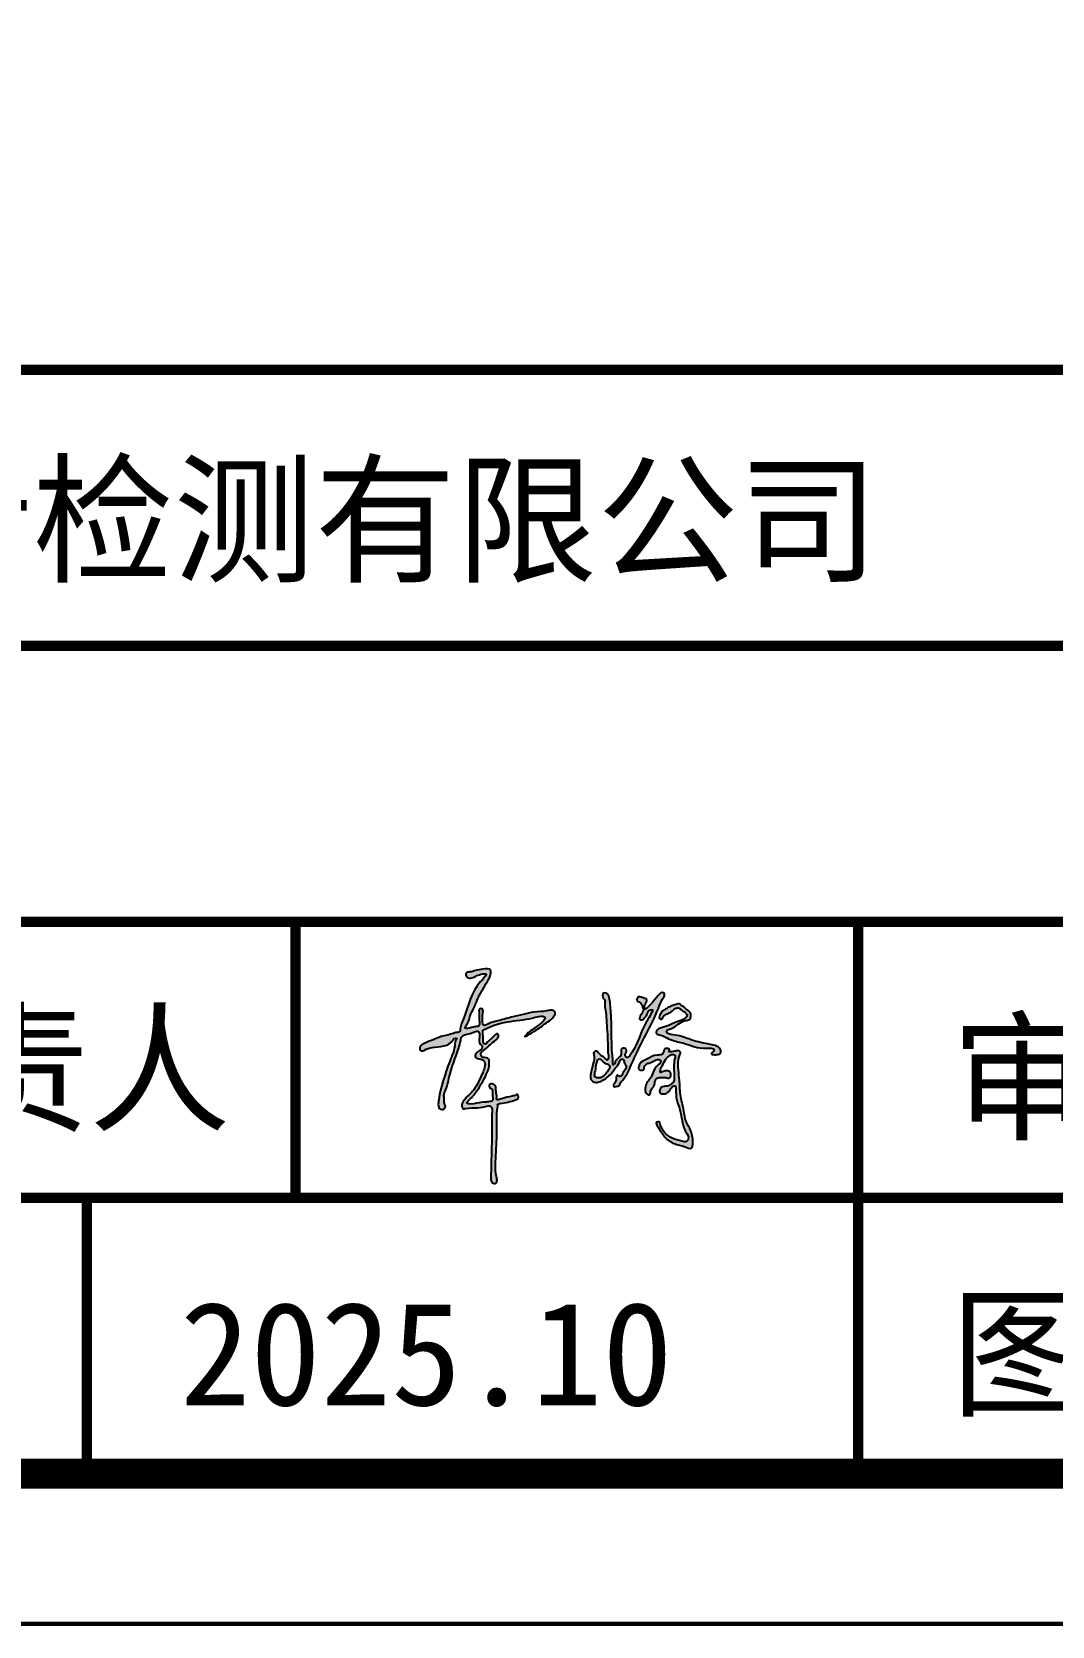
# Model space of a CAD drawing. Header units: millimetres. Extents: x -255 to 9196, y 129 to 426.
# Drawn here: x 6109.7 to 6143.7, y 129.3 to 182.4 of the extents above; entities that cross this region are included whole.
import ezdxf
from ezdxf.enums import TextEntityAlignment as Align

# ---------------------------------------------------------------- set-up
doc = ezdxf.new("R2010")
doc.units = ezdxf.units.MM
doc.layers.add('不打印', color=7, linetype='Continuous', plot=False)
doc.layers.add('地质-图框', color=7, linetype='Continuous')
doc.styles.add('LZ_PMT_LINE', font='', dxfattribs={"height": 2})
doc.styles.get("Standard").update_dxf_attribs({"font": 'simfang.ttf', "height": 2.5})
doc.styles.get('LZ_PMT_LINE').set_extended_font_data('SimSun')

msp = doc.modelspace()

# ---------------------------------------------------------------- hatches: boundary and pattern name
at = {"linetype": 'Continuous'}
h = msp.add_hatch(color=0, dxfattribs=at)
edge = h.paths.add_edge_path()
edge.add_spline(control_points=[(6124.823, 150.995), (6124.823, 150.995), (6124.6, 150.973), (6124.469, 150.896), (6124.311, 150.821), (6124.193, 150.879), (6124.158, 150.962), (6124.196, 151.058), (6124.343, 151.044), (6124.514, 151.121), (6124.723, 151.147), (6125.03, 151.178), (6124.996, 150.956), (6124.941, 150.81), (6124.839, 150.66), (6124.751, 150.496), (6124.639, 150.326), (6124.543, 150.106), (6124.451, 149.845), (6124.314, 149.639), (6124.272, 149.426), (6124.214, 149.316), (6124.113, 149.165), (6124.279, 149.174), (6124.381, 149.218), (6124.506, 149.231), (6124.66, 149.25), (6124.587, 149.495), (6124.635, 149.639), (6124.591, 149.84), (6124.773, 149.837), (6124.713, 149.638), (6124.741, 149.489), (6124.719, 149.343), (6124.783, 149.247), (6124.984, 149.373), (6125.26, 149.42), (6125.666, 149.549), (6126.07, 149.629), (6126.458, 149.734), (6126.788, 149.731), (6127.015, 149.799), (6127.186, 149.725), (6127.086, 149.516), (6126.853, 149.353), (6126.558, 149.143), (6126.299, 148.979), (6126.184, 148.921), (6126.108, 148.894), (6126.213, 149.002), (6126.296, 149.07), (6126.495, 149.204), (6126.663, 149.34), (6126.785, 149.442), (6126.832, 149.554), (6126.667, 149.603), (6126.022, 149.383), (6125.389, 149.47), (6124.719, 149.105), (6124.747, 149.066), (6124.725, 148.954), (6124.767, 148.832), (6124.746, 148.679), (6124.835, 148.634), (6124.905, 148.75), (6125.02, 148.826), (6125.11, 148.924), (6125.183, 149), (6125.269, 148.983), (6125.253, 148.82), (6125.067, 148.729), (6124.907, 148.543), (6124.764, 148.446), (6124.667, 148.363), (6124.674, 148.292), (6124.703, 148.173), (6124.934, 148.24), (6124.976, 147.919), (6124.837, 147.584), (6124.616, 147.187), (6124.385, 146.875), (6124.241, 146.767), (6124.197, 146.68), (6124.378, 146.63), (6124.564, 146.704), (6124.829, 146.718), (6124.97, 146.737), (6125.088, 146.762), (6125.062, 146.913), (6125.059, 147.024), (6125.065, 147.176), (6124.931, 147.192), (6124.957, 147.375), (6125.202, 147.281), (6125.155, 147.061), (6125.216, 146.927), (6125.179, 146.774), (6125.468, 146.867), (6125.629, 146.901), (6125.815, 146.937), (6125.888, 146.98), (6125.914, 146.94), (6125.923, 146.899), (6125.922, 146.857), (6125.905, 146.814), (6125.863, 146.812), (6125.677, 146.738), (6125.487, 146.686), (6125.283, 146.672), (6125.261, 146.653), (6125.222, 146.652), (6125.239, 146.615), (6125.182, 146.284), (6125.227, 145.639), (6125.158, 144.866), (6125.149, 144.348), (6125.226, 144.122), (6125.182, 143.99), (6124.992, 144.039), (6125.029, 144.871), (6125.039, 145.575), (6125.035, 146.307), (6125.06, 146.486), (6125.021, 146.536), (6124.997, 146.604), (6124.807, 146.571), (6124.553, 146.501), (6124.286, 146.543), (6124.072, 146.485), (6124.046, 146.554), (6124.027, 146.61), (6124.059, 146.705), (6124.175, 146.874), (6124.444, 147.094), (6124.615, 147.428), (6124.743, 147.711), (6124.805, 147.889), (6124.822, 148.098), (6124.643, 148.16), (6124.472, 148.196), (6124.487, 148.365), (6124.61, 148.417), (6124.713, 148.483), (6124.728, 148.604), (6124.613, 148.666), (6124.604, 148.844), (6124.66, 148.995), (6124.566, 149.101), (6124.389, 149.014), (6124.225, 148.999), (6124.025, 148.909), (6123.978, 148.623), (6123.831, 148.218), (6123.628, 147.674), (6123.559, 147.228), (6123.423, 146.964), (6123.463, 146.815), (6123.437, 146.697), (6123.509, 146.603), (6123.474, 146.518), (6123.427, 146.466), (6123.359, 146.476), (6123.274, 146.492), (6123.246, 146.638), (6123.313, 147.159), (6123.537, 147.839), (6123.812, 148.51), (6123.81, 148.761), (6123.895, 148.861), (6123.77, 148.848), (6123.656, 148.574), (6123.177, 148.572), (6122.844, 148.494), (6122.711, 148.405), (6122.628, 148.461), (6122.641, 148.579), (6122.789, 148.694), (6123.04, 148.771), (6123.364, 148.928), (6123.665, 148.967), (6123.852, 149.047), (6123.98, 149.037), (6123.988, 149.263), (6124.228, 149.768), (6124.352, 150.455), (6124.748, 150.815), (6124.8, 150.892), (6124.834, 150.931), (6124.845, 150.959), (6124.86, 150.99), (6124.823, 150.995), (6124.823, 150.995)], knot_values=[0, 0, 0, 0, 0.197659, 0.38152, 0.566109, 0.652135, 0.748753, 0.807036, 0.92578, 1.122031, 1.368988, 1.626652, 1.76802, 1.918621, 2.118344, 2.300641, 2.476901, 2.727997, 3.020459, 3.30281, 3.467088, 3.639635, 3.748419, 3.829445, 4.003086, 4.123696, 4.214806, 4.40081, 4.667341, 4.776567, 4.878347, 5.011798, 5.239779, 5.391232, 5.421408, 5.561877, 5.912571, 6.38166, 6.788598, 7.158235, 7.581854, 7.75821, 7.879208, 8.024703, 8.302733, 8.776744, 9.113748, 9.171835, 9.21185, 9.282009, 9.431192, 9.655122, 9.945004, 10.084012, 10.156313, 10.23478, 10.492922, 12.265977, 12.308224, 12.341497, 12.381398, 12.643767, 12.73859, 12.784271, 12.894334, 13.057034, 13.22312, 13.293963, 13.355493, 13.427134, 13.691979, 13.931156, 14.154695, 14.230531, 14.280349, 14.357953, 14.559753, 14.73671, 15.127693, 15.701362, 16.09181, 16.245167, 16.284172, 16.325965, 16.693564, 16.937976, 17.092889, 17.140175, 17.268068, 17.432612, 17.543247, 17.640717, 17.742204, 17.919021, 18.124187, 18.330875, 18.38331, 18.514374, 18.915136, 19.05586, 19.094889, 19.129342, 19.171939, 19.2281, 19.253164, 19.30045, 19.335915, 19.866366, 19.900833, 19.91431, 19.956102, 19.971506, 20.016335, 20.975658, 21.868584, 22.374573, 22.482502, 22.597173, 22.697846, 22.941553, 24.708467, 25.088101, 25.161193, 25.220954, 25.277606, 25.350797, 25.711986, 26.113546, 26.20435, 26.256258, 26.30822, 26.383415, 26.54161, 26.923438, 27.405824, 27.649529, 27.849929, 27.988286, 28.210288, 28.334066, 28.448614, 28.601664, 28.712075, 28.802319, 28.905249, 29.053216, 29.28859, 29.3441, 29.421244, 29.800842, 29.895833, 30.034219, 30.598059, 31.241971, 31.744499, 31.964954, 32.082734, 32.192402, 32.311997, 32.392136, 32.448377, 32.505145, 32.585331, 32.68582, 32.890345, 34.212601, 34.822842, 34.959792, 35.019354, 35.099489, 35.175216, 35.910229, 36.17828, 36.27437, 36.332015, 36.438545, 36.566652, 36.87459, 37.22398, 37.642874, 37.759289, 37.851306, 37.959659, 38.310672, 39.66111, 39.8191, 39.895663, 39.943134, 39.968266, 39.993907, 40.020381, 40.020381, 40.020381, 40.020381], degree=3, periodic=0)
h = msp.add_hatch(color=0, dxfattribs=at)
edge = h.paths.add_edge_path()
edge.add_spline(control_points=[(6128.751, 150.193), (6128.751, 150.193), (6128.702, 150.372), (6128.868, 150.359), (6128.955, 150.231), (6128.987, 149.928), (6129.036, 149.383), (6129.02, 148.815), (6129.047, 148.289), (6129.08, 148.128), (6129.062, 147.943), (6129.131, 147.991), (6129.153, 148.096), (6129.247, 148.18), (6129.328, 148.254), (6129.355, 148.334), (6129.34, 148.414), (6129.358, 148.526), (6129.461, 148.518), (6129.535, 148.471), (6129.517, 148.38), (6129.465, 148.311), (6129.488, 148.218), (6129.571, 148.197), (6129.641, 148.277), (6129.879, 148.604), (6130.043, 149.209), (6130.285, 149.544), (6130.424, 149.815), (6130.242, 149.774), (6130.222, 149.635), (6130.13, 149.532), (6130.061, 149.442), (6129.912, 149.478), (6130.012, 149.615), (6130.048, 149.701), (6130.083, 149.76), (6130.092, 149.809), (6130.054, 149.852), (6130.069, 149.922), (6130.026, 149.991), (6129.965, 150.055), (6129.84, 150.088), (6129.875, 150.182), (6129.908, 150.227), (6129.942, 150.221), (6129.987, 150.225), (6130.048, 150.206), (6130.12, 150.177), (6130.217, 150.146), (6130.19, 150.045), (6130.135, 149.98), (6130.129, 149.901), (6130.126, 149.777), (6130.276, 149.922), (6130.41, 150.057), (6130.557, 150.262), (6130.702, 150.382), (6130.792, 150.354), (6130.794, 150.239), (6130.678, 150.093), (6130.406, 149.327), (6129.896, 148.517), (6129.565, 147.667), (6129.389, 147.432), (6129.312, 147.349), (6129.282, 147.25), (6129.193, 147.248), (6129.088, 147.215), (6129.097, 147.338), (6129.173, 147.406), (6129.182, 147.504), (6129.19, 147.639), (6129.257, 147.598), (6129.29, 147.576), (6129.36, 147.573), (6129.389, 147.706), (6129.483, 147.779), (6129.534, 147.925), (6129.432, 148.006), (6129.454, 148.124), (6129.327, 148.181), (6129.292, 147.984), (6129.149, 147.882), (6129.049, 147.69), (6128.908, 147.554), (6128.746, 147.446), (6128.592, 147.373), (6128.442, 147.374), (6128.315, 147.465), (6128.326, 147.718), (6128.406, 147.96), (6128.473, 148.209), (6128.407, 148.364), (6128.493, 148.44), (6128.57, 148.404), (6128.621, 148.305), (6128.748, 148.238), (6128.822, 148.166), (6128.886, 148.102), (6128.939, 148.191), (6128.895, 148.368), (6128.906, 148.812), (6128.858, 149.308), (6128.846, 149.746), (6128.775, 149.977), (6128.837, 150.107), (6128.751, 150.193), (6128.751, 150.193)], knot_values=[0, 0, 0, 0, 0.151641, 0.238659, 0.376664, 0.590515, 1.141021, 2.014882, 2.347755, 2.615323, 2.676021, 2.710593, 2.804102, 3.007035, 3.061602, 3.13322, 3.245143, 3.315186, 3.427304, 3.477072, 3.564265, 3.655727, 3.739894, 3.799056, 3.87173, 4.029935, 5.057343, 5.495043, 5.597064, 5.685824, 5.870477, 5.988218, 6.103187, 6.183129, 6.327156, 6.441553, 6.499549, 6.531273, 6.581438, 6.655339, 6.72585, 6.812621, 6.931223, 7.021295, 7.055988, 7.084035, 7.115588, 7.194681, 7.265663, 7.364865, 7.435714, 7.528285, 7.616981, 7.694766, 7.78323, 8.036039, 8.413504, 8.498284, 8.569266, 8.640116, 8.796808, 9.11983, 11.055099, 11.664171, 11.835983, 11.928577, 12.010113, 12.106825, 12.184086, 12.258206, 12.373062, 12.483201, 12.58762, 12.624928, 12.680159, 12.714126, 12.812598, 13.001774, 13.096833, 13.217036, 13.332331, 13.402875, 13.528845, 13.768977, 13.951307, 14.158673, 14.352187, 14.53796, 14.658549, 14.786357, 14.957076, 15.350749, 15.580771, 15.713776, 15.795278, 15.84804, 15.944469, 16.12046, 16.24941, 16.284195, 16.350242, 16.460828, 16.859637, 17.639134, 17.969349, 18.182657, 18.322554, 18.394148, 18.394148, 18.394148, 18.394148], degree=3, periodic=0)
edge = h.paths.add_edge_path()
edge.add_spline(control_points=[(6128.532, 148.081), (6128.532, 148.081), (6128.586, 148.155), (6128.676, 148.148), (6128.737, 148.059), (6128.837, 147.987), (6128.961, 147.967), (6128.987, 147.876), (6128.929, 147.808), (6128.869, 147.697), (6128.753, 147.562), (6128.598, 147.52), (6128.422, 147.562), (6128.48, 147.732), (6128.491, 147.878), (6128.509, 147.971), (6128.532, 148.081), (6128.532, 148.081)], knot_values=[0, 0, 0, 0, 0.075273, 0.154812, 0.252221, 0.377888, 0.530519, 0.569008, 0.63793, 0.773479, 0.964927, 1.137476, 1.253643, 1.402924, 1.561683, 1.692143, 1.765906, 1.765906, 1.765906, 1.765906], degree=3, periodic=0)
h = msp.add_hatch(color=0, dxfattribs=at)
edge = h.paths.add_edge_path()
edge.add_spline(control_points=[(6130.674, 149.48), (6130.674, 149.48), (6130.6, 149.512), (6130.626, 149.586), (6130.658, 149.648), (6130.695, 149.742), (6130.803, 149.791), (6130.902, 149.872), (6131.036, 149.928), (6131.159, 149.962), (6131.292, 150.011), (6131.342, 149.933), (6131.426, 149.91), (6131.51, 149.805), (6131.655, 149.739), (6131.676, 149.593), (6131.649, 149.445), (6131.328, 149.451), (6131.165, 149.184), (6130.916, 149.149), (6130.786, 148.987), (6131.359, 148.943), (6131.698, 148.757), (6132.193, 148.666), (6132.521, 148.606), (6132.652, 148.506), (6132.681, 148.396), (6132.63, 148.307), (6132.513, 148.298), (6132.438, 148.296), (6132.335, 148.321), (6132.38, 148.382), (6132.428, 148.399), (6132.465, 148.533), (6131.922, 148.466), (6131.604, 148.666), (6131.103, 148.744), (6130.836, 148.874), (6130.672, 148.96), (6130.53, 148.971), (6130.508, 149.062), (6130.574, 149.184), (6130.841, 149.217), (6131.119, 149.369), (6131.366, 149.44), (6131.578, 149.568), (6131.491, 149.718), (6131.375, 149.759), (6131.281, 149.865), (6131.145, 149.857), (6131.035, 149.715), (6130.854, 149.663), (6130.727, 149.565), (6130.715, 149.475), (6130.674, 149.48), (6130.674, 149.48)], knot_values=[0, 0, 0, 0, 0.068569, 0.120283, 0.209334, 0.288456, 0.410161, 0.543077, 0.67672, 0.831793, 0.968421, 0.997207, 1.096469, 1.208819, 1.397135, 1.525038, 1.6288, 1.79443, 2.318001, 2.461788, 2.508986, 2.880792, 3.402072, 4.029968, 4.268004, 4.406366, 4.496694, 4.587713, 4.670899, 4.818574, 4.863121, 4.909296, 4.982462, 5.020931, 5.274915, 5.995984, 6.445824, 6.716471, 6.880111, 7.020502, 7.069661, 7.134015, 7.408033, 7.793483, 8.071446, 8.264313, 8.338473, 8.530902, 8.628222, 8.742587, 8.884205, 9.139889, 9.29114, 9.346422, 9.364859, 9.364859, 9.364859, 9.364859], degree=3, periodic=0)
h = msp.add_hatch(color=0, dxfattribs=at)
edge = h.paths.add_edge_path()
edge.add_spline(control_points=[(6130.127, 147.913), (6130.127, 147.913), (6130.101, 147.856), (6130.12, 147.802), (6130.033, 147.775), (6129.914, 147.787), (6129.935, 147.912), (6129.977, 148.061), (6130.25, 148.145), (6130.456, 148.32), (6130.706, 148.273), (6130.758, 148.383), (6130.772, 148.447), (6130.808, 148.518), (6130.871, 148.504), (6130.918, 148.5), (6130.98, 148.472), (6130.894, 148.374), (6131.111, 148.413), (6131.191, 148.425), (6131.297, 148.433), (6131.34, 148.35), (6131.279, 148.259), (6131.218, 147.954), (6131.302, 147.519), (6131.3, 146.943), (6131.441, 146.498), (6131.476, 146.079), (6131.699, 145.763), (6131.743, 145.485), (6131.719, 145.113), (6131.404, 145.282), (6131.119, 145.301), (6130.761, 145.554), (6130.651, 145.78), (6130.463, 146.055), (6130.629, 146.077), (6130.682, 145.778), (6130.961, 145.514), (6131.302, 145.442), (6131.517, 145.377), (6131.636, 145.542), (6131.362, 145.874), (6131.38, 146.317), (6131.172, 146.794), (6131.175, 147.041), (6131.157, 147.312), (6130.985, 147.188), (6130.943, 147.058), (6130.795, 146.969), (6130.583, 147.019), (6130.673, 147.261), (6130.875, 147.232), (6131.007, 147.312), (6131.097, 147.383), (6131.12, 147.527), (6131.106, 147.736), (6131.098, 147.983), (6131.125, 148.153), (6131.17, 148.293), (6131.021, 148.321), (6130.923, 148.247), (6130.798, 148.133), (6130.734, 147.948), (6130.657, 147.831), (6130.638, 147.67), (6130.805, 147.792), (6130.99, 147.757), (6131.008, 147.611), (6130.964, 147.486), (6130.826, 147.553), (6130.701, 147.523), (6130.546, 147.551), (6130.465, 147.415), (6130.467, 147.248), (6130.319, 147.144), (6130.324, 146.912), (6130.134, 147.019), (6130.149, 147.187), (6130.175, 147.368), (6130.416, 147.572), (6130.403, 147.862), (6130.71, 148.055), (6130.604, 148.157), (6130.449, 148.106), (6130.33, 148.016), (6130.199, 148.012), (6130.127, 147.913), (6130.127, 147.913)], knot_values=[0, 0, 0, 0, 0.055468, 0.108636, 0.15794, 0.287628, 0.37734, 0.476649, 0.75171, 1.123031, 1.300816, 1.366581, 1.456854, 1.512333, 1.573547, 1.619172, 1.668973, 1.725776, 1.864766, 2.013087, 2.08294, 2.139601, 2.250537, 2.381097, 3.075455, 3.543653, 4.104514, 4.464494, 4.787032, 5.203317, 5.40603, 5.616843, 5.99304, 6.370507, 6.777418, 6.94852, 7.030929, 7.122552, 7.732463, 8.067039, 8.223055, 8.316505, 8.586054, 9.28966, 9.67584, 10.05418, 10.155537, 10.294914, 10.465459, 10.604836, 10.778578, 10.941849, 11.144698, 11.309695, 11.402433, 11.470004, 11.732206, 12.043571, 12.185022, 12.283689, 12.403076, 12.505804, 12.656503, 12.905748, 13.048865, 13.138997, 13.234967, 13.485832, 13.543772, 13.672045, 13.771801, 13.919401, 14.076061, 14.176105, 14.345032, 14.547447, 14.695176, 14.823507, 14.981121, 15.175895, 15.356401, 15.862654, 16.044634, 16.091003, 16.247663, 16.464121, 16.52785, 16.655078, 16.655078, 16.655078, 16.655078], degree=3, periodic=0)

# ---------------------------------------------------------------- linework, layer by layer
at = {"const_width": 0.345}
for points in [[(5996.631, 171.112), (6180.49, 171.112), (6180.49, 134.34), (5996.631, 134.34), (5996.631, 171.112)], [(5996.631, 171.112), (6180.49, 171.112), (6180.49, 134.34), (5996.631, 134.34), (5996.631, 171.112)], [(5996.631, 161.919), (6180.49, 161.919)], [(5996.631, 152.726), (6180.49, 152.726)], [(6118.497, 152.726), (6118.497, 143.533)], [(6137.242, 152.726), (6137.242, 143.533)], [(5996.631, 143.533), (6180.49, 143.533)], [(6019.613, 143.533), (6180.49, 143.533)], [(6111.543, 143.533), (6111.543, 134.34)], [(6137.242, 143.533), (6137.242, 134.34)]]:
    msp.add_lwpolyline(points, dxfattribs=at)
at = {"color": 0}
for points, start_tangent, end_tangent in [([(6124.823, 150.995), (6124.628, 150.964), (6124.458, 150.893), (6124.28, 150.845), (6124.204, 150.885), (6124.17, 150.975), (6124.192, 151.029), (6124.308, 151.055), (6124.498, 151.105), (6124.741, 151.148), (6124.996, 151.108), (6124.993, 150.967), (6124.941, 150.826), (6124.839, 150.654), (6124.748, 150.496), (6124.657, 150.345), (6124.551, 150.117), (6124.439, 149.847), (6124.313, 149.595), (6124.267, 149.437), (6124.19, 149.283), (6124.151, 149.181), (6124.232, 149.174), (6124.401, 149.216), (6124.52, 149.233), (6124.608, 149.258), (6124.615, 149.444), (6124.615, 149.71), (6124.625, 149.819), (6124.727, 149.819), (6124.734, 149.686), (6124.73, 149.458), (6124.745, 149.307), (6124.762, 149.283), (6124.899, 149.314), (6125.232, 149.423), (6125.685, 149.546), (6126.082, 149.637), (6126.443, 149.714), (6126.864, 149.759), (6127.04, 149.777), (6127.145, 149.717), (6127.106, 149.577), (6126.903, 149.388), (6126.513, 149.118), (6126.226, 148.942), (6126.173, 148.918), (6126.134, 148.907), (6126.176, 148.963), (6126.289, 149.062), (6126.471, 149.191), (6126.699, 149.37), (6126.794, 149.472), (6126.812, 149.542), (6126.741, 149.577), (6126.485, 149.546), (6124.762, 149.128), (6124.73, 149.1), (6124.741, 149.069), (6124.741, 149.029), (6124.754, 148.767), (6124.769, 148.673), (6124.81, 148.653), (6124.895, 148.722), (6125.016, 148.831), (6125.134, 148.949), (6125.192, 148.99), (6125.251, 148.974), (6125.256, 148.903), (6125.073, 148.712), (6124.898, 148.549), (6124.723, 148.41), (6124.674, 148.351), (6124.674, 148.302), (6124.701, 148.229), (6124.898, 148.183), (6124.954, 148.015), (6124.853, 147.638), (6124.571, 147.138), (6124.325, 146.835), (6124.22, 146.723), (6124.209, 146.686), (6124.246, 146.667), (6124.612, 146.697), (6124.855, 146.723), (6125.009, 146.745), (6125.054, 146.76), (6125.069, 146.887), (6125.061, 147.052), (6125.039, 147.16), (6124.956, 147.212), (6124.968, 147.313), (6125.14, 147.272), (6125.177, 147.07), (6125.199, 146.865), (6125.196, 146.813), (6125.326, 146.82), (6125.715, 146.917), (6125.85, 146.958), (6125.887, 146.97), (6125.91, 146.943), (6125.921, 146.902), (6125.917, 146.846), (6125.906, 146.824), (6125.861, 146.809), (6125.827, 146.798), (6125.312, 146.674), (6125.278, 146.667), (6125.267, 146.66), (6125.229, 146.641), (6125.233, 146.626), (6125.233, 146.581), (6125.202, 145.622), (6125.16, 144.73), (6125.193, 144.225), (6125.213, 144.119), (6125.163, 144.016), (6125.064, 144.032), (6125.002, 144.268), (6125.036, 146.035), (6125.05, 146.414), (6125.05, 146.487), (6125.023, 146.54), (6124.992, 146.588), (6124.919, 146.591), (6124.564, 146.528), (6124.163, 146.507), (6124.072, 146.507), (6124.047, 146.553), (6124.034, 146.603), (6124.052, 146.676), (6124.136, 146.81), (6124.399, 147.087), (6124.647, 147.501), (6124.745, 147.724), (6124.803, 147.916), (6124.798, 148.054), (6124.606, 148.166), (6124.495, 148.219), (6124.5, 148.334), (6124.621, 148.427), (6124.704, 148.5), (6124.711, 148.59), (6124.642, 148.666), (6124.614, 148.811), (6124.61, 149.047), (6124.569, 149.084), (6124.494, 149.067), (6124.131, 148.955), (6124.049, 148.907), (6124.001, 148.777), (6123.837, 148.238), (6123.636, 147.626), (6123.506, 147.14), (6123.443, 146.929), (6123.454, 146.812), (6123.454, 146.702), (6123.492, 146.589), (6123.465, 146.513), (6123.424, 146.475), (6123.367, 146.475), (6123.291, 146.502), (6123.257, 146.596), (6123.269, 146.801), (6123.637, 148.071), (6123.808, 148.657), (6123.84, 148.79), (6123.866, 148.843), (6123.786, 148.838), (6123.738, 148.779), (6123.045, 148.534), (6122.789, 148.454), (6122.699, 148.422), (6122.651, 148.454), (6122.651, 148.561), (6122.742, 148.651), (6123.024, 148.774), (6123.349, 148.902), (6123.754, 149.008), (6123.866, 149.04), (6123.957, 149.056), (6123.987, 149.16), (6124.091, 149.495), (6124.653, 150.723), (6124.761, 150.838), (6124.807, 150.899), (6124.835, 150.938), (6124.846, 150.961), (6124.848, 150.986), (6124.823, 150.995)], (-0.998184, 0.060238), (-0.998185, 0.060224)), ([(6128.751, 150.193), (6128.751, 150.345), (6128.837, 150.352), (6128.931, 150.251), (6128.975, 150.041), (6129.018, 149.493), (6129.033, 148.619), (6129.054, 148.287), (6129.069, 148.02), (6129.077, 147.959), (6129.107, 147.977), (6129.151, 148.059), (6129.283, 148.213), (6129.321, 148.253), (6129.346, 148.32), (6129.346, 148.432), (6129.365, 148.499), (6129.477, 148.504), (6129.517, 148.474), (6129.512, 148.387), (6129.477, 148.303), (6129.505, 148.223), (6129.562, 148.208), (6129.619, 148.253), (6129.713, 148.381), (6130.141, 149.314), (6130.361, 149.693), (6130.389, 149.791), (6130.301, 149.777), (6130.199, 149.623), (6130.129, 149.528), (6130.038, 149.458), (6129.961, 149.479), (6130.007, 149.616), (6130.059, 149.718), (6130.084, 149.77), (6130.087, 149.802), (6130.066, 149.847), (6130.059, 149.921), (6130.028, 149.984), (6129.964, 150.043), (6129.866, 150.11), (6129.887, 150.198), (6129.912, 150.222), (6129.94, 150.222), (6129.971, 150.222), (6130.049, 150.205), (6130.115, 150.18), (6130.199, 150.128), (6130.189, 150.057), (6130.143, 149.977), (6130.129, 149.889), (6130.14, 149.812), (6130.213, 149.861), (6130.389, 150.043), (6130.638, 150.327), (6130.711, 150.369), (6130.778, 150.345), (6130.788, 150.275), (6130.718, 150.135), (6130.585, 149.84), (6129.743, 148.098), (6129.474, 147.551), (6129.37, 147.414), (6129.315, 147.34), (6129.275, 147.269), (6129.182, 147.241), (6129.105, 147.238), (6129.102, 147.312), (6129.161, 147.411), (6129.182, 147.519), (6129.216, 147.618), (6129.25, 147.602), (6129.299, 147.578), (6129.333, 147.578), (6129.386, 147.661), (6129.491, 147.818), (6129.513, 147.911), (6129.454, 148.016), (6129.423, 148.127), (6129.358, 148.155), (6129.293, 148.047), (6129.148, 147.855), (6129.046, 147.704), (6128.901, 147.556), (6128.741, 147.448), (6128.568, 147.38), (6128.447, 147.386), (6128.345, 147.463), (6128.327, 147.633), (6128.419, 148.016), (6128.447, 148.244), (6128.438, 148.377), (6128.503, 148.426), (6128.552, 148.408), (6128.614, 148.334), (6128.753, 148.226), (6128.849, 148.139), (6128.877, 148.119), (6128.92, 148.17), (6128.919, 148.28), (6128.897, 148.679), (6128.856, 149.457), (6128.826, 149.786), (6128.799, 149.997), (6128.796, 150.137), (6128.751, 150.193)], (-0.425545, 0.904937), (-0.425534, 0.904942)), ([(6130.674, 149.48), (6130.618, 149.52), (6130.622, 149.572), (6130.659, 149.653), (6130.696, 149.723), (6130.795, 149.793), (6130.906, 149.867), (6131.028, 149.922), (6131.175, 149.97), (6131.311, 149.977), (6131.33, 149.955), (6131.415, 149.903), (6131.5, 149.83), (6131.643, 149.708), (6131.669, 149.583), (6131.64, 149.483), (6131.481, 149.435), (6131.028, 149.174), (6130.895, 149.119), (6130.865, 149.082), (6131.208, 148.938), (6131.706, 148.783), (6132.318, 148.643), (6132.547, 148.577), (6132.65, 148.485), (6132.668, 148.396), (6132.62, 148.319), (6132.539, 148.301), (6132.392, 148.308), (6132.351, 148.326), (6132.373, 148.367), (6132.429, 148.415), (6132.44, 148.452), (6132.193, 148.511), (6131.488, 148.665), (6131.053, 148.78), (6130.806, 148.89), (6130.655, 148.953), (6130.526, 149.008), (6130.515, 149.056), (6130.541, 149.115), (6130.792, 149.225), (6131.149, 149.369), (6131.407, 149.472), (6131.544, 149.609), (6131.511, 149.675), (6131.356, 149.789), (6131.278, 149.848), (6131.164, 149.844), (6131.053, 149.756), (6130.828, 149.634), (6130.725, 149.524), (6130.692, 149.48), (6130.674, 149.48)], (-0.962278, 0.272067), (-0.962315, 0.271939)), ([(6130.127, 147.913), (6130.111, 147.86), (6130.107, 147.807), (6130.062, 147.787), (6129.935, 147.815), (6129.935, 147.905), (6129.968, 147.999), (6130.201, 148.146), (6130.544, 148.288), (6130.719, 148.317), (6130.752, 148.374), (6130.78, 148.46), (6130.813, 148.505), (6130.874, 148.505), (6130.919, 148.496), (6130.96, 148.468), (6130.939, 148.415), (6131.078, 148.407), (6131.225, 148.427), (6131.294, 148.419), (6131.323, 148.37), (6131.29, 148.264), (6131.258, 148.138), (6131.289, 147.444), (6131.322, 146.977), (6131.437, 146.428), (6131.51, 146.076), (6131.658, 145.789), (6131.732, 145.379), (6131.683, 145.182), (6131.478, 145.232), (6131.117, 145.338), (6130.805, 145.551), (6130.576, 145.887), (6130.526, 146.051), (6130.608, 146.059), (6130.649, 145.977), (6131.051, 145.518), (6131.371, 145.42), (6131.527, 145.412), (6131.584, 145.486), (6131.494, 145.74), (6131.314, 146.42), (6131.199, 146.788), (6131.166, 147.165), (6131.141, 147.264), (6131.018, 147.198), (6130.92, 147.059), (6130.797, 146.993), (6130.633, 147.051), (6130.682, 147.206), (6130.879, 147.255), (6131.027, 147.329), (6131.092, 147.395), (6131.109, 147.46), (6131.109, 147.723), (6131.109, 148.034), (6131.133, 148.173), (6131.141, 148.272), (6131.027, 148.304), (6130.936, 148.255), (6130.83, 148.149), (6130.715, 147.927), (6130.658, 147.796), (6130.658, 147.706), (6130.748, 147.739), (6130.994, 147.69), (6131.002, 147.632), (6130.945, 147.518), (6130.846, 147.534), (6130.699, 147.534), (6130.543, 147.518), (6130.485, 147.436), (6130.444, 147.272), (6130.338, 147.1), (6130.289, 146.961), (6130.174, 147.018), (6130.149, 147.174), (6130.198, 147.362), (6130.313, 147.501), (6130.559, 147.944), (6130.666, 148.091), (6130.633, 148.124), (6130.477, 148.108), (6130.28, 148.018), (6130.219, 148.002), (6130.127, 147.913)], (-0.718718, -0.695301), (-0.718553, -0.695472)), ([(6128.532, 148.081), (6128.585, 148.135), (6128.664, 148.139), (6128.734, 148.072), (6128.837, 147.999), (6128.97, 147.925), (6128.979, 147.887), (6128.947, 147.827), (6128.873, 147.713), (6128.739, 147.576), (6128.572, 147.534), (6128.463, 147.574), (6128.471, 147.723), (6128.494, 147.881), (6128.517, 148.009), (6128.532, 148.081)], (-0.304673, 0.952457), (-0.304831, 0.952407))]:
    msp.add_spline(points, degree=3, dxfattribs=dict(at, start_tangent=start_tangent, end_tangent=end_tangent))
at = {"layer": '不打印', "linetype": 'Continuous', "const_width": 0.15}
msp.add_lwpolyline([(5765.49, 129.34), (6185.49, 129.34), (6185.49, 426.34), (5765.49, 426.34), (5765.49, 129.34)], dxfattribs=at)
at = {"layer": '地质-图框', "linetype": 'Continuous', "const_width": 1}
msp.add_lwpolyline([(5770.49, 134.34), (6180.49, 134.34), (6180.49, 421.34), (5770.49, 421.34), (5770.49, 134.34), (6180.49, 134.34)], dxfattribs=at)

# ---------------------------------------------------------------- texts
at = {"style": 'LZ_PMT_LINE'}
msp.add_text('广西昇龙工程勘察设计检测有限公司', height=3.44736, dxfattribs=at).set_placement((6100.328, 164.392), align=Align.CENTER)
for s, p in [('项目负责人', (6092.814, 146.112)), ('审  定', (6140.345, 145.812)), ('图  号', (6140.345, 136.619)), ('2025.10', (6114.646, 136.619))]:
    msp.add_text(s, height=3.4474).set_placement(p)

doc.saveas('drawing.dxf')
